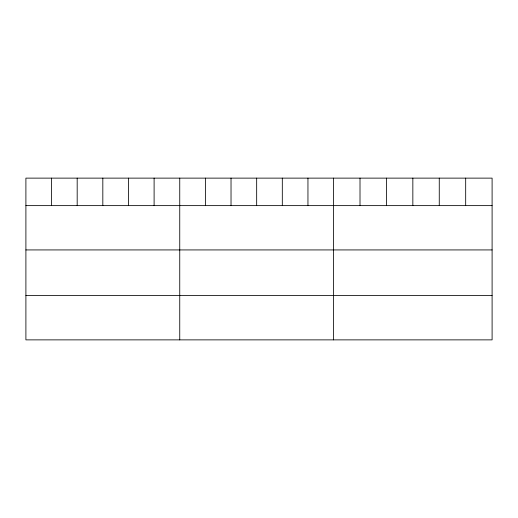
<?xml version="1.0" encoding="UTF-8"?>
<svg xmlns="http://www.w3.org/2000/svg" width="518" height="518" viewBox="0 0 518 518"><rect width="100%" height="100%" fill="white"/><g stroke="black" fill="none" stroke-linecap="round" stroke-linejoin="round"><path stroke-width="0.78" d="M492.1 205.627L492.1 339.873L25.9 339.873L25.9 178.127L492.1 178.127L492.1 205.627L25.9 205.627M25.9 249.929L492.1 249.929M25.9 295.571L492.1 295.571M465.682 178.127L465.682 205.627M439.264 178.127L439.264 205.627M412.846 178.127L412.846 205.627M386.428 178.127L386.428 205.627M360.01 178.127L360.01 205.627M333.592 178.127L333.592 339.873M307.951 178.127L307.951 205.627M282.31 178.127L282.31 205.627M256.669 178.127L256.669 205.627M231.028 178.127L231.028 205.627M205.387 178.127L205.387 205.627M179.746 178.127L179.746 339.873M154.105 178.127L154.105 205.627M128.464 178.127L128.464 205.627M102.823 178.127L102.823 205.627M77.182 178.127L77.182 205.627M51.541 178.127L51.541 205.627"/></g></svg>
